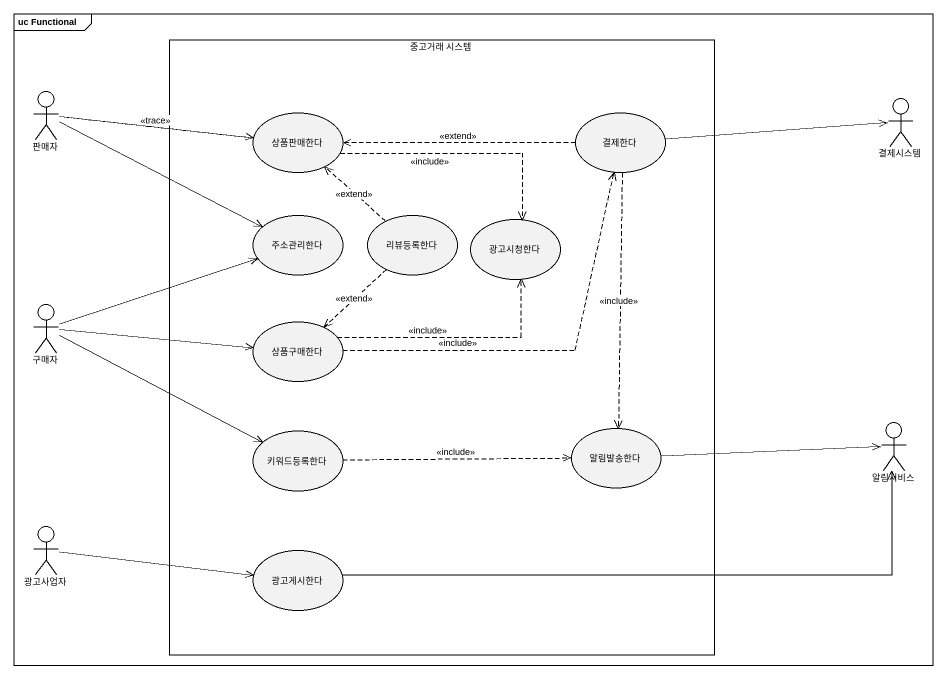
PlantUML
@startuml
mainframe uc Functional
rectangle "중고거래 시스템" as 중고거래_시스템 {
  usecase 상품판매한다
  usecase 결제한다
  usecase 주소관리한다
  usecase 리뷰등록한다
  usecase 광고시청한다
  usecase 상품구매한다
  usecase 키워드등록한다
  usecase 알림발송한다
  usecase 광고게시한다
}
actor 판매자
actor 결제시스템
actor 구매자
actor 알림서비스
actor 광고사업자
판매자 -right-> 상품판매한다
판매자 .right.> 상품판매한다 : <<trace>>
판매자 -right-> 주소관리한다
상품판매한다 .right.> 광고시청한다 : <<include>>
결제한다 .left.> 상품판매한다 : <<extend>>
결제한다 ..> 알림발송한다 : <<include>>
결제시스템 <-left- 결제한다
리뷰등록한다 .up.> 상품판매한다 : <<extend>>
리뷰등록한다 ..> 상품구매한다 : <<extend>>
구매자 -right-> 주소관리한다
구매자 -right-> 상품구매한다
구매자 -right-> 키워드등록한다
상품구매한다 .up.> 결제한다 : <<include>>
상품구매한다 .right.> 광고시청한다 : <<include>>
키워드등록한다 .right.> 알림발송한다 : <<include>>
알림서비스 <-left- 알림발송한다
알림서비스 <-left- 광고게시한다
광고사업자 -right-> 광고게시한다
@enduml
